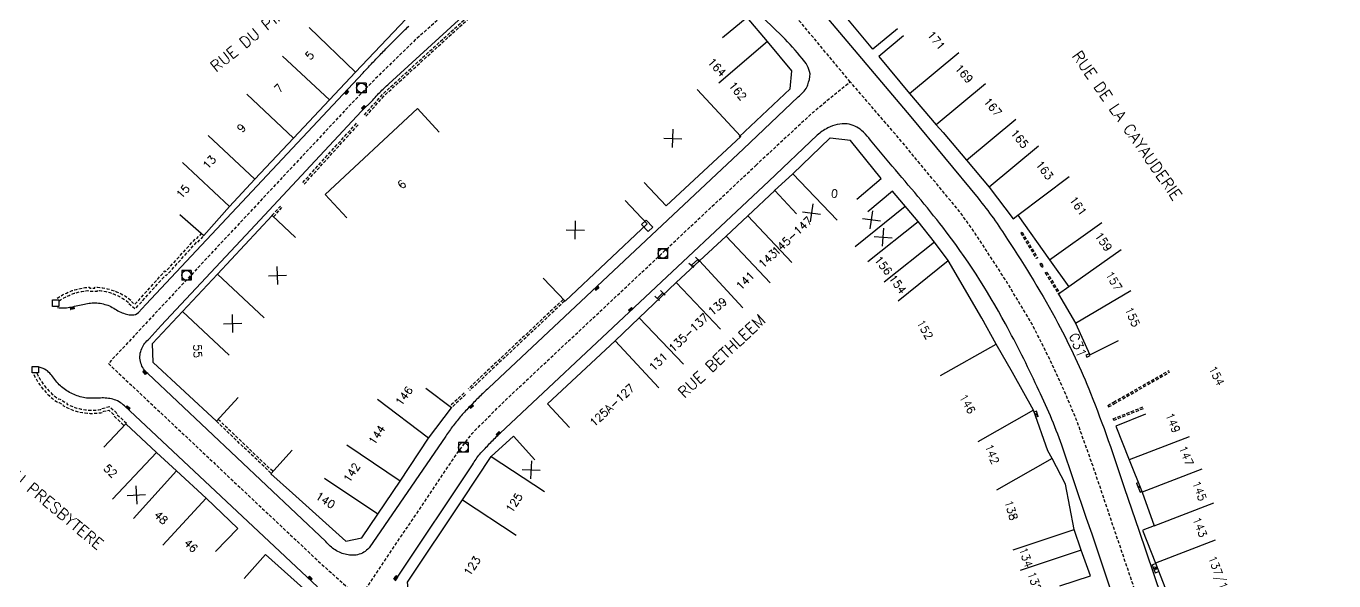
# Model space of a CAD drawing. Header units: millimetres. Extents: x 155999 to 157001, y 123000 to 124001.
# Drawn here: x 156119 to 156323.2, y 123753.5 to 123840 of the extents above; entities that cross this region are included whole.
import ezdxf
from ezdxf.enums import TextEntityAlignment as Align

# ---------------------------------------------------------------- set-up
doc = ezdxf.new("R2010")
doc.units = ezdxf.units.MM
doc.linetypes.add('DASHED', pattern=[0.75, 0.5, -0.25])
doc.layers.get('0').update_dxf_attribs({"linetype": 'CONTINUOUS'})
for name, color, linetype in [('W0001', 6, 'DASHED'), ('W0008', 7, 'CONTINUOUS'), ('W0100', 7, 'CONTINUOUS'), ('W0105', 7, 'CONTINUOUS'), ('W0112', 1, 'DASHED'), ('W0400', 7, 'CONTINUOUS'), ('W0420', 7, 'CONTINUOUS'), ('W0984', 7, 'CONTINUOUS'), ('W0989', 7, 'CONTINUOUS'), ('W0991', 7, 'CONTINUOUS'), ('W1102', 7, 'CONTINUOUS'), ('W1471', 7, 'CONTINUOUS')]:
    doc.layers.add(name, color=color, linetype=linetype)
doc.styles.get("Standard").update_dxf_attribs({"font": 'romans.shx', "width": 0.85})

# ---------------------------------------------------------------- blocks, each defined once
blk = doc.blocks.new('T400')
for p, q in [((-0.15, 0.3), (0.15, 0.3)), ((-0.15, -0.25), (-0.15, 0.3)), ((-0.15, 0.15), (0.15, 0.15)), ((-0.15, 0), (0.15, 0)), ((0.15, 0.3), (0.15, -0.25)), ((-0.15, -0.15), (0.15, -0.15)), ((-0.15, -0.25), (-0.15, -0.3)), ((-0.15, -0.3), (0.15, -0.3)), ((0.15, -0.3), (0.15, -0.25))]:
    blk.add_line(p, q)
blk = doc.blocks.new('t105o')
for p, q in [((-0.5, 0), (0.5, 0)), ((0.5, 0), (0.2, 0.1)), ((0.5, 0), (0.2, -0.1))]:
    blk.add_line(p, q)
blk = doc.blocks.new('T420')
for p, q in [((0.75, 0.75), (-0.75, 0.75)), ((-0.75, 0.75), (-0.75, -0.75)), ((0.75, 0.75), (0.75, -0.75)), ((0.75, -0.75), (-0.75, -0.75))]:
    blk.add_line(p, q)
blk.add_ellipse((0, 0), major_axis=(-0.53, 0.53), ratio=1, start_param=3.926991, end_param=10.210176)
blk = doc.blocks.new('t112o')
at = {"color": 0, "linetype": 'Continuous'}
for p, q in [((-0.5, 0.5), (0.5, 0.5)), ((-0.5, -0.5), (-0.5, 0.5)), ((0.5, 0.5), (0.5, -0.5)), ((0.5, -0.5), (-0.5, -0.5))]:
    blk.add_line(p, q, dxfattribs=at)
blk = doc.blocks.new('t991o')
at = {"color": 0, "linetype": 'Continuous'}
for p, q in [((-1, 1), (1, -1)), ((-1, -1), (1, 1))]:
    blk.add_line(p, q, dxfattribs=at)
blk = doc.blocks.new('T1471')
at = {"color": 0, "linetype": 'Continuous', "flags": 128}
blk.add_lwpolyline([(-0.75, -0.5), (-0.75, 0.5), (0.75, 0.5), (0.75, -0.5), (-0.75, -0.5)], dxfattribs=at)

msp = doc.modelspace()

# ---------------------------------------------------------------- linework, layer by layer
at = {"layer": 'W0001', "flags": 128}
for points in [[(156247.65, 123831.33), (156239.8, 123840.75), (156236.12, 123844.52), (156216.54, 123863.19), (156213.48, 123865.63), (156207.43, 123868.13), (156203.6, 123862.38), (156200.32, 123857.5), (156197.21, 123853.73)], [(156197.61, 123854.03), (156185.35, 123842.87), (156179.66, 123837.82), (156173.52, 123831.84), (156169.33, 123827.49), (156131.79, 123787.37), (156165.18, 123755.98), (156177.26, 123745.18), (156226.52, 123698.7), (156229.05, 123696.28), (156230.96, 123694.18), (156231.94, 123692.55), (156233.24, 123690.2), (156244.45, 123667.35), (156249.6, 123651.3), (156253.05, 123642.58), (156255.42, 123639.54), (156272.93, 123618.56), (156286.1, 123601.04), (156294.62, 123590.91), (156312.16, 123570.11), (156345.4, 123530.81)], [(156315.54, 123689.04), (156309.94, 123699.28), (156298.63, 123732.68), (156289.04, 123761.05), (156288.61, 123762.27), (156287.52, 123765.54), (156285.59, 123771.25), (156282.94, 123778.68), (156281.02, 123783.24), (156278.47, 123788.7), (156275.99, 123793.62), (156272.05, 123800.17), (156267.17, 123807.69), (156264.86, 123810.92), (156255.66, 123822.03), (156253.27, 123824.82), (156247.65, 123831.33), (156241.84, 123826.57), (156232.96, 123818.35)], [(156000, 123464.8), (156000.07, 123464.88), (156003.8, 123468.44), (156010.58, 123478.25), (156013.06, 123482.19), (156015.21, 123485.69), (156018.73, 123491.77), (156024.06, 123501.22), (156033.45, 123517.84), (156046.12, 123540.17), (156056.33, 123558.06), (156080.98, 123600.37), (156091, 123617.15), (156099.04, 123630.44), (156106.08, 123642.04), (156113.26, 123653.99), (156118.67, 123663.76), (156124.94, 123675.31), (156139.01, 123701.24), (156142.11, 123706.91), (156145.39, 123712.49), (156149.14, 123718.28), (156153.8, 123725.22), (156164.74, 123741.44), (156186.13, 123773.16), (156188.6, 123776.47), (156193.54, 123781.4), (156214.98, 123801.5), (156232.96, 123818.35)]]:
    msp.add_lwpolyline(points, dxfattribs=at)
at = {"layer": 'W0008', "flags": 128}
for points in [[(156202.61, 123874.32, -0.0512), (156214.89, 123869.1, -0.0537), (156217.5, 123867.22), (156235.18, 123850.65, -0.0225), (156241.96, 123843.77), (156242.55, 123843.11), (156257.12, 123825.88), (156267.6, 123813.2, -0.0279), (156272.22, 123806.74, -0.0225), (156280.09, 123793.65, -0.026), (156285.19, 123782.75, -0.0151), (156290.48, 123767.89), (156292.69, 123761.35), (156304.31, 123727.06), (156312.9, 123701.67, 0.1394), (156314.09, 123699.93, 0.1384), (156315.98, 123699.15, 0.1498), (156318.02, 123699.45, 0.1197), (156319.52, 123700.87), (156337.89, 123726.96)], [(156230.97, 123820.86), (156239.54, 123829, 0.0083), (156240.28, 123829.71, 0.0945), (156240.89, 123830.52, 0.0289), (156241.01, 123830.88, 0.0799), (156241.38, 123832.6, 0.1532), (156240.13, 123834.97, 0.0311), (156237.06, 123838.39), (156215.59, 123859.16), (156212.43, 123861.97, 0.0822), (156212.07, 123862.15), (156209.46, 123863.24, 0.1921), (156207.6, 123863.19, 0.0989), (156205.89, 123862.08, 0.0698), (156204.23, 123859.76, -0.0093), (156202.55, 123857.09), (156198.96, 123852.67)], [(156328.22, 123666.53), (156317.92, 123677.73, -0.016), (156316.23, 123679.68, -0.0226), (156314.19, 123682.48, -0.0122), (156312.28, 123685.52, -0.0232), (156309.5, 123690.58, -0.0301), (156306.98, 123696.89), (156292.94, 123738.3), (156285.4, 123760.76), (156284.55, 123763.2), (156280.69, 123774.61, 0.029), (156276.84, 123783.74, 0.0145), (156271.88, 123793.59, 0.0394), (156262.12, 123808.63, 0.0107), (156254.19, 123818.18), (156251.59, 123821.28, 0.0474), (156249.43, 123823.76, 0.136), (156247.18, 123824.77, 0.1497), (156244.14, 123824.14, 0.0716), (156242.5, 123822.99), (156234.96, 123815.83)]]:
    msp.add_lwpolyline(points, format="xyb", dxfattribs=at)
for points in [[(156230.97, 123820.86), (156191.19, 123783.57), (156191, 123783.39), (156190.82, 123783.22), (156190.63, 123783.05), (156190.45, 123782.87), (156190.27, 123782.7), (156190.08, 123782.52), (156189.9, 123782.34), (156189.72, 123782.17), (156189.54, 123781.99), (156189.36, 123781.81), (156189.18, 123781.63), (156189, 123781.45), (156188.82, 123781.27), (156188.64, 123781.09), (156188.47, 123780.9), (156188.29, 123780.72), (156188.11, 123780.54), (156187.94, 123780.35), (156187.76, 123780.17), (156187.59, 123779.98), (156187.41, 123779.8), (156187.24, 123779.61), (156187.07, 123779.42), (156186.91, 123779.22), (156186.74, 123779.03), (156186.58, 123778.84), (156186.42, 123778.65), (156186.27, 123778.45), (156186.11, 123778.26), (156185.95, 123778.06), (156185.8, 123777.87), (156185.65, 123777.67), (156185.5, 123777.47), (156185.35, 123777.27), (156185.2, 123777.07), (156185.05, 123776.87), (156184.91, 123776.67), (156184.76, 123776.47), (156184.62, 123776.26), (156184.48, 123776.06), (156172.52, 123758.6), (156172.33, 123758.4), (156172.13, 123758.22), (156171.92, 123758.06), (156171.7, 123757.92), (156171.46, 123757.79), (156171.21, 123757.69), (156170.97, 123757.6), (156170.72, 123757.54), (156170.47, 123757.49), (156170.23, 123757.46), (156169.97, 123757.45), (156169.72, 123757.46), (156169.47, 123757.47), (156169.23, 123757.51), (156168.99, 123757.55), (156168.76, 123757.61), (156168.53, 123757.67), (156168.31, 123757.75), (156168.08, 123757.84), (156167.87, 123757.94), (156167.65, 123758.05), (156167.44, 123758.16), (156167.23, 123758.29), (156167.02, 123758.42), (156166.82, 123758.57), (156166.62, 123758.72), (156166.44, 123758.88), (156166.26, 123759.05), (156166.08, 123759.22), (156165.92, 123759.41), (156165.76, 123759.6), (156137.96, 123785.82), (156137.77, 123785.98), (156137.59, 123786.16), (156137.43, 123786.35), (156137.29, 123786.55), (156137.16, 123786.75), (156137.05, 123786.97), (156136.95, 123787.2), (156136.87, 123787.44), (156136.8, 123787.7), (156136.75, 123787.95), (156136.73, 123788.21), (156136.73, 123788.46), (156136.75, 123788.72), (156136.79, 123788.98), (156136.86, 123789.23), (156136.93, 123789.47), (156137.02, 123789.7), (156137.13, 123789.92), (156137.24, 123790.13), (156137.36, 123790.34), (156137.5, 123790.54), (156137.65, 123790.72), (156137.81, 123790.91), (156137.99, 123791.08), (156138.17, 123791.25), (156140.06, 123793.29), (156153.99, 123808.19), (156171.32, 123826.76), (156173.08, 123828.49), (156173.26, 123828.7), (156173.44, 123828.91), (156173.62, 123829.11), (156173.8, 123829.3), (156173.99, 123829.5), (156174.17, 123829.68), (156174.34, 123829.85), (156174.52, 123830.02), (156174.7, 123830.19), (156174.88, 123830.36), (156175.06, 123830.53), (156175.24, 123830.7), (156175.43, 123830.86), (156175.62, 123831.02), (156196.13, 123849.84)], [(156123.85, 123796.13), (156124.09, 123796.09), (156124.32, 123796.07), (156124.56, 123796.05), (156124.8, 123796.05), (156125.04, 123796.06), (156125.28, 123796.08), (156125.52, 123796.11), (156125.75, 123796.15), (156125.99, 123796.19), (156126.25, 123796.24), (156126.51, 123796.3), (156126.77, 123796.36), (156127.03, 123796.43), (156127.29, 123796.49), (156127.55, 123796.55), (156127.81, 123796.6), (156128.06, 123796.64), (156128.3, 123796.69), (156128.54, 123796.73), (156128.78, 123796.77), (156129.02, 123796.8), (156129.27, 123796.82), (156129.51, 123796.84), (156129.76, 123796.83), (156130.01, 123796.82), (156130.26, 123796.8), (156130.51, 123796.77), (156130.76, 123796.72), (156131.01, 123796.67), (156131.25, 123796.61), (156131.49, 123796.54), (156131.73, 123796.46), (156131.97, 123796.37), (156132.19, 123796.26), (156132.41, 123796.13), (156132.63, 123796.01), (156132.85, 123795.88), (156133.06, 123795.75), (156133.28, 123795.62), (156133.51, 123795.51), (156133.73, 123795.41), (156133.95, 123795.31), (156134.17, 123795.22), (156134.4, 123795.14), (156134.63, 123795.07), (156134.85, 123795.02), (156135.07, 123794.98), (156135.3, 123794.96), (156135.53, 123794.96), (156135.8, 123794.98), (156136.06, 123795.05), (156136.29, 123795.16), (156136.49, 123795.32), (156137.67, 123796.57), (156171.58, 123832.75), (156171.74, 123832.93), (156171.91, 123833.1), (156172.07, 123833.28), (156172.24, 123833.46), (156172.41, 123833.64), (156172.57, 123833.81), (156172.74, 123833.99), (156172.91, 123834.17), (156173.07, 123834.34), (156173.24, 123834.52), (156173.41, 123834.69), (156173.57, 123834.87), (156173.74, 123835.04), (156173.91, 123835.22), (156174.08, 123835.39), (156174.25, 123835.57), (156174.42, 123835.74), (156174.59, 123835.92), (156174.77, 123836.1), (156174.95, 123836.29), (156175.12, 123836.47), (156175.3, 123836.65), (156175.48, 123836.83), (156175.66, 123837.01), (156175.83, 123837.19), (156176.01, 123837.37), (156176.19, 123837.55), (156176.37, 123837.72), (156176.55, 123837.9), (156176.73, 123838.08), (156176.91, 123838.26), (156177.08, 123838.44), (156177.26, 123838.62), (156177.44, 123838.8), (156177.62, 123838.97), (156177.8, 123839.15), (156177.98, 123839.33), (156178.16, 123839.51), (156178.34, 123839.68), (156178.52, 123839.86), (156178.7, 123840.04)], [(156176.63, 123753.45), (156176.75, 123753.7), (156176.89, 123753.94), (156177.04, 123754.17), (156188.67, 123771.57), (156188.8, 123771.8), (156188.94, 123772.02), (156189.07, 123772.23), (156189.22, 123772.45), (156189.36, 123772.66), (156189.51, 123772.86), (156189.67, 123773.07), (156189.82, 123773.25), (156189.98, 123773.43), (156190.13, 123773.61), (156190.3, 123773.78), (156190.46, 123773.96), (156190.63, 123774.13), (156190.8, 123774.32), (156190.98, 123774.5), (156191.16, 123774.69), (156191.33, 123774.87), (156191.51, 123775.05), (156191.69, 123775.24), (156191.87, 123775.42), (156192.05, 123775.6), (156192.24, 123775.78), (156192.42, 123775.96), (156192.6, 123776.14), (156192.78, 123776.32), (156192.97, 123776.5), (156234.96, 123815.83)], [(156164.47, 123752.54), (156134.3, 123780.76), (156134.11, 123780.94), (156133.9, 123781.11), (156133.68, 123781.26), (156133.46, 123781.4), (156133.22, 123781.53), (156132.98, 123781.64), (156132.75, 123781.73), (156132.52, 123781.8), (156132.28, 123781.86), (156132.04, 123781.9), (156131.8, 123781.94), (156131.56, 123781.97), (156131.32, 123781.99), (156131.06, 123782.01), (156130.81, 123782), (156130.55, 123781.99), (156130.3, 123781.98), (156130.04, 123781.97), (156129.8, 123781.97), (156129.56, 123781.97), (156129.32, 123781.96), (156129.08, 123781.96), (156128.85, 123781.96), (156128.61, 123781.97), (156128.37, 123781.99), (156128.13, 123782.02), (156127.89, 123782.06), (156127.64, 123782.12), (156127.4, 123782.18), (156127.15, 123782.26), (156126.91, 123782.34), (156126.68, 123782.43), (156126.44, 123782.53), (156126.21, 123782.63), (156125.98, 123782.75), (156125.75, 123782.86), (156125.53, 123782.99), (156125.31, 123783.12), (156125.1, 123783.26), (156124.89, 123783.4), (156124.7, 123783.56), (156124.5, 123783.72), (156124.31, 123783.89), (156124.13, 123784.06), (156123.94, 123784.25), (156123.77, 123784.46), (156123.61, 123784.67), (156123.44, 123784.88), (156123.28, 123785.08), (156123.12, 123785.28), (156122.96, 123785.48), (156122.81, 123785.68), (156122.64, 123785.87), (156122.46, 123786.05), (156122.27, 123786.21), (156122.07, 123786.35), (156121.85, 123786.48), (156121.63, 123786.59), (156120.97, 123786.8)]]:
    msp.add_lwpolyline(points, dxfattribs=at)
at = {"layer": 'W0100'}
for p, q in [((156268.6, 123793.71), (156268.18, 123794.43)), ((156276.71, 123779.92), (156276.37, 123779.8)), ((156276.51, 123779.4), (156276.64, 123779.61)), ((156276.86, 123779.52), (156276.51, 123779.4)), ((156276.51, 123779.4), (156276.75, 123779.31)), ((156277.01, 123779.12), (156276.65, 123779)), ((156277.01, 123779.12), (156276.71, 123779.92)), ((156292.33, 123768.68), (156292.63, 123768.8)), ((156292.33, 123768.68), (156292.9, 123767.3)), ((156292.62, 123767.99), (156292.91, 123768.11)), ((156292.91, 123768.11), (156292.73, 123768.16)), ((156292.91, 123768.11), (156292.81, 123767.95)), ((156292.9, 123767.3), (156293.18, 123767.42)), ((156294.82, 123755.94), (156295.34, 123756.14)), ((156294.82, 123755.94), (156295.26, 123754.69)), ((156295.04, 123755.32), (156295.58, 123755.53)), ((156295.58, 123755.53), (156295.11, 123755.6)), ((156295.26, 123754.69), (156295.82, 123754.91)), ((156295.58, 123755.53), (156295.28, 123755.15))]:
    msp.add_line(p, q, dxfattribs=at)
at = {"layer": 'W0100', "flags": 128}
for points in [[(156255.05, 123839.62), (156251.19, 123836.44), (156247.54, 123840.83), (156243.89, 123845.24), (156247.75, 123848.42)], [(156142.96, 123810.63), (156146.73, 123807.34), (156150.7, 123811.89), (156154.66, 123816.12), (156160.69, 123822.54), (156166.34, 123828.53), (156170.37, 123832.87), (156178.26, 123841.11), (156174.65, 123844.57)], [(156230.32, 123822.73), (156238.28, 123830.22), (156238.52, 123833.04), (156234.75, 123837.61), (156231.53, 123841.4), (156227.71, 123838.18)], [(156255.96, 123838.52), (156252.12, 123835.31), (156256.89, 123829.5), (156261.08, 123824.63), (156262.17, 123823.43), (156265.82, 123819.11), (156269.36, 123814.89), (156273.08, 123809.95), (156273.84, 123810.52), (156278.77, 123803.58), (156281.78, 123799.34), (156280.17, 123798.2), (156282.82, 123793.68), (156285.07, 123788.73), (156289.56, 123790.99)], [(156169.05, 123810.11), (156165.65, 123813.77), (156180.08, 123827.16), (156183.48, 123823.49)], [(156230.54, 123822.82), (156218.89, 123811.97), (156215.48, 123815.63)], [(156248.68, 123813), (156252.5, 123816.23), (156247.67, 123822.18), (156244.52, 123822.53), (156244.45, 123822.52), (156238.68, 123817), (156235.77, 123814.35)], [(156203.79, 123777.41), (156200.39, 123781.07), (156210.95, 123790.9), (156214.68, 123794.48), (156220.48, 123800), (156224.11, 123803.39), (156228.29, 123807.25), (156231.67, 123810.42), (156235.85, 123814.37), (156239.28, 123810.73)], [(156280.4, 123752.66), (156285.14, 123754.24), (156283.69, 123758.25), (156282.6, 123761.46), (156281.25, 123768.54), (156279.18, 123772.54), (156278.49, 123773.76), (156276.27, 123780.07), (156272.97, 123785.97), (156270.44, 123790.42), (156268.18, 123794.43), (156262.93, 123803.44), (156260.78, 123806.31), (156258.23, 123809.54), (156254.24, 123814.28), (156250.42, 123811.06)], [(156212.5, 123812.81), (156215.93, 123809.17), (156203.13, 123797.08), (156199.7, 123800.72)], [(156152.06, 123782.05), (156148.66, 123778.38), (156138.8, 123787.52), (156138.67, 123790.52), (156143.37, 123795.51), (156148.83, 123801.33), (156157.37, 123810.47), (156161.03, 123807.05)], [(156222.84, 123802.72), (156223.83, 123803.63)], [(156217.51, 123797.54), (156218.39, 123798.41)], [(156284.58, 123788.39), (156285.12, 123788.62), (156284.99, 123788.91), (156284.46, 123788.68), (156284.58, 123788.39)], [(156160.5, 123773.86), (156157.17, 123770.14), (156160.53, 123767.12), (156168.87, 123759.64), (156171.39, 123760.18), (156173.87, 123763.86), (156177.34, 123769.03), (156181.79, 123775.73), (156185.36, 123780.48), (156181.37, 123783.48)], [(156293.77, 123779.45), (156289.12, 123777.59), (156291.22, 123772.34), (156293.23, 123767.3), (156295.1, 123762.02), (156293.32, 123761.34)], [(156148.54, 123758.02), (156152, 123761.63), (156147.06, 123766.37), (156142.46, 123770.6), (156139.31, 123773.47), (156134.52, 123777.97), (156131.1, 123774.33)], [(156229.78, 123709.36), (156226.38, 123705.7), (156222.73, 123709.08), (156218.32, 123713.2), (156214.35, 123716.99), (156210.14, 123720.95), (156207.57, 123723.35), (156200.3, 123730.15), (156191.64, 123738.3), (156186.75, 123742.89), (156178.83, 123750.29), (156178.49, 123753.26), (156187.1, 123766.1), (156191.56, 123772.88), (156195.06, 123776.03), (156198.4, 123772.32)], [(156293.31, 123761.38), (156295.32, 123756.19), (156299.61, 123745.16), (156300.38, 123745.46), (156301.6, 123742.32), (156303.33, 123742.91), (156306.79, 123745.49), (156305.96, 123747.63)], [(156153.02, 123753.84), (156156.35, 123757.57), (156163.28, 123751.37), (156163.6, 123748.41), (156158.34, 123740.82), (156156.64, 123738.29), (156149.92, 123728.33), (156146.95, 123723.97), (156144.07, 123719.75), (156139.94, 123722.57)]]:
    msp.add_lwpolyline(points, dxfattribs=at)
at = {"layer": 'W0112'}
for p, q in [((156274.27, 123807.72), (156274.49, 123807.85)), ((156274.27, 123807.72), (156276.68, 123803.76)), ((156274.49, 123807.85), (156276.89, 123803.89)), ((156276.89, 123803.89), (156276.68, 123803.76)), ((156277.26, 123802.9), (156277.48, 123803.03)), ((156277.26, 123802.9), (156277.58, 123802.37)), ((156277.48, 123803.03), (156277.79, 123802.5)), ((156277.79, 123802.5), (156277.58, 123802.37)), ((156278.1, 123801.52), (156278.32, 123801.65)), ((156278.1, 123801.52), (156280.17, 123798.2)), ((156278.32, 123801.65), (156280.37, 123798.34)), ((156288.76, 123781.33), (156297.45, 123786.3)), ((156288.89, 123781.11), (156297.57, 123786.08)), ((156287.87, 123780.81), (156288.76, 123781.33)), ((156287.99, 123780.6), (156288.89, 123781.11)), ((156287.87, 123780.81), (156287.99, 123780.6)), ((156288.7, 123778.75), (156293.35, 123780.6)), ((156288.79, 123778.52), (156293.44, 123780.37)), ((156288.79, 123778.52), (156288.7, 123778.75))]:
    msp.add_line(p, q, dxfattribs=at)
at = {"layer": 'W0112', "flags": 128}
for points in [[(156171.77, 123826.19), (156174.64, 123829.4), (156176.04, 123830.71), (156176.07, 123830.73), (156182, 123836.15), (156199.75, 123852.27)], [(156172.02, 123825.96), (156174.88, 123829.17), (156176.23, 123830.43), (156176.25, 123830.44), (156182.23, 123835.91), (156199.97, 123852.02)], [(156162.14, 123815.61), (156170.65, 123824.98)], [(156162.39, 123815.38), (156170.9, 123824.75)], [(156157.35, 123810.49), (156158.66, 123811.93)], [(156157.59, 123810.26), (156158.91, 123811.71)], [(156202.8, 123797.36), (156187.97, 123783.4)], [(156203.04, 123797.11), (156188.21, 123783.15)], [(156187.34, 123782.79), (156185.13, 123780.73)], [(156187.58, 123782.54), (156185.36, 123780.48)], [(156157.19, 123770.26), (156148.67, 123778.37)], [(156157.46, 123770.55), (156148.94, 123778.66)]]:
    msp.add_lwpolyline(points, dxfattribs=at)
for points in [[(156123.79, 123797.55, -0.134397), (156128.78, 123799.28), (156128.89, 123799.15), (156129.66, 123799.16), (156129.69, 123799.3, -0.168186), (156135.41, 123797.18), (156135.39, 123797.03), (156135.92, 123796.6), (156136.59, 123797.31), (156140.64, 123801.83), (156140.75, 123801.75), (156141.44, 123802.49), (156145.5, 123806.96), (156145.61, 123806.89), (156146.36, 123807.69)], [(156124.08, 123797.13, -0.127841), (156128.57, 123798.76), (156128.67, 123798.65), (156130.08, 123798.66), (156130.1, 123798.79, -0.148388), (156134.88, 123796.96), (156134.87, 123796.81), (156135.97, 123795.92), (156136.96, 123796.97), (156140.72, 123801.16), (156140.81, 123801.1), (156141.81, 123802.15), (156145.59, 123806.32), (156145.7, 123806.25), (156146.73, 123807.34)], [(156120.16, 123785.64, 0.137955), (156123.99, 123781.24), (156124.12, 123781.31), (156124.72, 123780.95), (156124.67, 123780.84, 0.185387), (156131.02, 123779.77), (156131.06, 123779.92), (156131.86, 123780.1), (156132.58, 123779.43), (156132.68, 123779.17), (156134.28, 123777.68)], [(156120.61, 123785.85, 0.130744), (156124.02, 123781.82), (156124.14, 123781.88), (156125.34, 123781.17), (156125.3, 123781.06, 0.163186), (156130.62, 123780.2), (156130.66, 123780.34), (156132.01, 123780.65), (156133.01, 123779.72), (156133.11, 123779.46), (156134.62, 123778.05)]]:
    msp.add_lwpolyline(points, format="xyb", dxfattribs=at)
at = {"layer": 'W1102'}
for p, q in [((156234.75, 123837.61), (156227.11, 123831.14)), ((156256.89, 123829.5), (156264.58, 123835.9)), ((156268.77, 123831.03), (156261.08, 123824.63)), ((156265.82, 123819.11), (156273.51, 123825.51)), ((156277.05, 123821.29), (156269.36, 123814.89)), ((156245.6, 123809.77), (156238.68, 123817)), ((156273.84, 123810.52), (156281.82, 123816.55)), ((156248.43, 123805.66), (156256.24, 123811.91)), ((156250.42, 123803.29), (156258.23, 123809.54)), ((156278.77, 123803.58), (156286.93, 123809.38)), ((156260.78, 123806.31), (156252.97, 123800.05)), ((156255.12, 123797.18), (156262.93, 123803.44)), ((156289.94, 123805.14), (156281.78, 123799.34)), ((156282.82, 123793.68), (156291.45, 123798.76)), ((156261.72, 123785.51), (156270.44, 123790.42)), ((156276.27, 123780.07), (156267.56, 123775.15)), ((156300.56, 123775.93), (156291.22, 123772.34)), ((156279.18, 123772.54), (156270.47, 123767.62)), ((156302.57, 123770.89), (156293.23, 123767.3)), ((156295.1, 123762.02), (156304.44, 123765.61)), ((156273.11, 123758.29), (156282.6, 123761.46)), ((156304.65, 123759.81), (156295.32, 123756.19)), ((156283.69, 123758.25), (156274.19, 123755.08))]:
    msp.add_line(p, q, dxfattribs=at)
at = {"layer": 'W1102', "flags": 128}
for points in [[(156170.37, 123832.87), (156163.15, 123839.79)], [(156166.34, 123828.53), (156159, 123835.32)], [(156230.54, 123822.82), (156223.72, 123830.13)], [(156160.69, 123822.54), (156153.41, 123829.39)], [(156154.66, 123816.12), (156147.37, 123822.97)], [(156150.7, 123811.89), (156143.4, 123818.73)], [(156231.67, 123810.42), (156238.54, 123803.15)], [(156228.29, 123807.25), (156235.13, 123799.96)], [(156224.11, 123803.39), (156230.88, 123796.04)], [(156148.83, 123801.33), (156156.13, 123794.5)], [(156220.48, 123800), (156227.37, 123792.76)], [(156143.37, 123795.51), (156150.67, 123788.67)], [(156214.68, 123794.48), (156221.61, 123787.28)], [(156210.95, 123790.9), (156217.76, 123783.57)], [(156181.79, 123775.73), (156173.8, 123781.75)], [(156139.31, 123773.47), (156132.45, 123766.19)], [(156177.34, 123769.03), (156169.04, 123774.61)], [(156191.56, 123772.88), (156199.92, 123767.4)], [(156142.46, 123770.6), (156135.71, 123763.21)], [(156173.87, 123763.86), (156165.57, 123769.44)], [(156147.06, 123766.37), (156140.3, 123759)], [(156187.1, 123766.1), (156195.47, 123760.61)]]:
    msp.add_lwpolyline(points, dxfattribs=at)

# ---------------------------------------------------------------- block references
at = {"layer": 'W0105'}
for p, rotation in [((156223.83, 123803.63), 317.6662744728571), ((156222.84, 123802.72), 318.6481796496161), ((156217.51, 123797.54), 317.8140960800844), ((156218.39, 123798.41), 314.8354618069101)]:
    msp.add_blockref('t105o', p, dxfattribs=dict(at, rotation=rotation))
at = {"layer": 'W0112'}
for p in [(156123.57, 123796.79), (156120.38, 123786.42)]:
    msp.add_blockref('t112o', p, dxfattribs=at)
at = {"layer": 'W0400'}
for p, rotation in [((156168.98, 123829.72), 316.8511546481272), ((156171.63, 123827.33), 134.5758816367992), ((156208.07, 123799.11), 313.1598254275222), ((156126.13, 123796.02), 280.81754578793), ((156213.35, 123795.8), 133.1194869304891), ((156137.5, 123786), 224.5346314533409), ((156188.49, 123780.68), 315.8481587512875), ((156134.86, 123780.48), 46.90318556636293), ((156192.69, 123776.42), 134.1800453178544), ((156163.31, 123753.87), 46.90318556640255), ((156176.68, 123753.91), 150.1751120516808)]:
    msp.add_blockref('T400', p, dxfattribs=dict(at, rotation=rotation))
at = {"layer": 'W0420'}
for p in [(156171.32, 123830.39), (156218.38, 123804.54), (156144, 123801.14), (156187.24, 123774.28)]:
    msp.add_blockref('T420', p, dxfattribs=at)
at = {"layer": 'W0991'}
for p, rotation in [((156219.94, 123822.51), 42.98072117605718), ((156241.59, 123810.87), 306.8796448274263), ((156204.72, 123808.22), 43.37087798164573), ((156250.97, 123809.81), 37.19815317466082), ((156252.78, 123807.09), 40.12549695659692), ((156158.21, 123801.12), 46.92541868933582), ((156151.21, 123793.63), 46.85595547585364), ((156197.84, 123770.78), 41.97245361993337), ((156136.16, 123766.86), 317.6094214169489)]:
    msp.add_blockref('t991o', p, dxfattribs=dict(at, rotation=rotation))
at = {"layer": 'W1471', "rotation": 313.1598254287223}
msp.add_blockref('T1471', (156215.92, 123808.87), dxfattribs=at)

# ---------------------------------------------------------------- texts
at = {"layer": 'W0984'}
msp.add_text('C31', height=1.5, rotation=292.8016, dxfattribs=at).set_placement((156283.21, 123790.25), align=Align.MIDDLE)
at = {"layer": 'W0989'}
for s, rotation, p in [('RUE DU PINSON', 39.1817, (156155.4, 123839.41)), ('RUE DE LA CAYAUDERIE', 305.0258, (156290.88, 123824.53)), ('RUE BETHLEEM', 43.3463, (156227.56, 123788.54)), ('RUE DU PRESBYTERE', 320.0032, (156121.13, 123766.87))]:
    msp.add_text(s, height=1.75, rotation=rotation, dxfattribs=at).set_placement(p, align=Align.MIDDLE)
at = {"layer": 'W0991'}
for s, rotation, p in [('171', 309.3895, (156261.08, 123837.8)), ('5', 47.177, (156163.22, 123835.46)), ('164', 313.1623, (156226.84, 123833.61)), ('169', 310.7161, (156265.43, 123832.61)), ('7', 46.705, (156158.42, 123830.33)), ('162', 309.5953, (156230.08, 123829.91)), ('167', 310.6205, (156269.9, 123827.41)), ('9', 46.7653, (156152.58, 123824.12)), ('165', 309.9673, (156274.1, 123822.46)), ('13', 46.8889, (156147.57, 123818.79)), ('163', 307.0635, (156278, 123817.54)), ('6', 42.852, (156177.63, 123815.33)), ('15', 48.8487, (156143.44, 123814.22)), ('0', 354.084, (156245.19, 123813.9)), ('161', 305.3877, (156283.23, 123811.97)), ('145-147', 43.3525, (156238.57, 123807.3)), ('159', 305.3886, (156287.2, 123806.39)), ('143', 43.1681, (156234.77, 123803.73)), ('156', 308.176, (156252.82, 123802.67)), ('141', 45.0365, (156231.24, 123800.29)), ('157', 300.4864, (156288.82, 123800.25)), ('154', 306.8756, (156255.05, 123799.77)), ('139', 40.4035, (156226.91, 123796.28)), ('155', 294.3384, (156291.71, 123794.65)), ('135-137', 43.5635, (156222.4, 123792.17)), ('152', 299.9754, (156259.32, 123792.68)), ('55', 272.3567, (156145.73, 123789.31)), ('131', 43.8944, (156217.67, 123787.65)), ('154', 296.5732, (156304.85, 123785.46)), ('146', 53.0231, (156177.98, 123782.31)), ('125A-127', 42.9109, (156210.44, 123780.86)), ('146', 299.4109, (156265.95, 123781.07)), ('149', 291.7542, (156298.06, 123778.12)), ('144', 56.4235, (156173.73, 123776.25)), ('142', 291.0918, (156269.8, 123773.24)), ('147', 291.7607, (156300.12, 123772.97)), ('52', 316.7409, (156132.12, 123770.62)), ('142', 56.1013, (156169.79, 123770.35)), ('145', 290.6185, (156302.18, 123767.5)), ('140', 327.4265, (156165.69, 123766.04)), ('125', 56.7416, (156195.18, 123765.65)), ('138', 287.1565, (156272.77, 123764.49)), ('48', 317.479, (156140.03, 123763.33)), ('143', 291.1822, (156302.25, 123761.84)), ('46', 316.1455, (156144.68, 123758.95)), ('123', 56.1269, (156188.61, 123755.78)), ('134', 288.7257, (156275.09, 123757.12)), ('137/139', 291.2316, (156305.39, 123753.75)), ('132', 289.987, (156276.43, 123753.34))]:
    msp.add_text(s, height=1.25, rotation=rotation, dxfattribs=at).set_placement(p, align=Align.MIDDLE)

doc.saveas('drawing.dxf')
